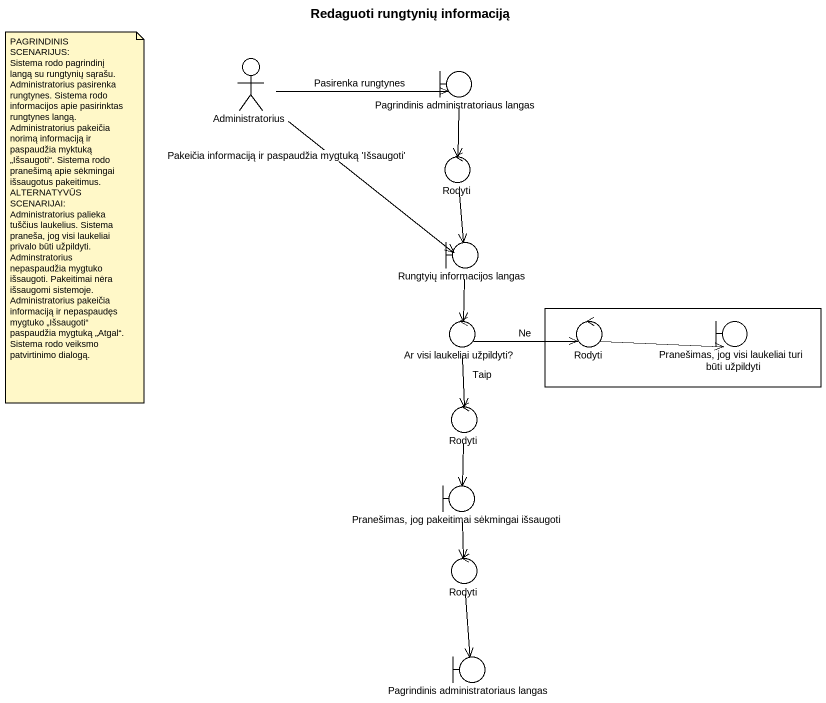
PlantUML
@startuml
title Redaguoti rungtynių informaciją
actor Administratorius
boundary "Pagrindinis administratoriaus langas" as Pagrindinis
control Rodyti
boundary "Rungtyių informacijos langas" as Rungtyių_informacijos_langas
control "Ar visi laukeliai užpildyti?" as Ar_visi_laukeliai_užpildyti
rectangle " " as rectangle1 {
  control "Rodyti" as Rodyti_2
  boundary "Pranešimas, jog visi laukeliai turi būti užpildyti" as Pranešimas_jog_visi
}
control "Rodyti" as Rodyti_3
boundary "Pranešimas, jog pakeitimai sėkmingai išsaugoti" as Pranešimas_jog_pakeitimai
control "Rodyti" as Rodyti_4
boundary "Pagrindinis administratoriaus langas" as Pagrindinis_2
Administratorius -right-> Pagrindinis : Pasirenka rungtynes
Administratorius --> Rungtyių_informacijos_langas : Pakeičia informaciją ir paspaudžia mygtuką 'Išsaugoti'
Pagrindinis --> Rodyti
Rodyti --> Rungtyių_informacijos_langas
Rungtyių_informacijos_langas --> Ar_visi_laukeliai_užpildyti
Ar_visi_laukeliai_užpildyti -right-> Rodyti_2 : Ne
Ar_visi_laukeliai_užpildyti --> Rodyti_3 : Taip
Rodyti_2 -right-> Pranešimas_jog_visi
Rodyti_3 --> Pranešimas_jog_pakeitimai
Pranešimas_jog_pakeitimai --> Rodyti_4
Rodyti_4 --> Pagrindinis_2
note as N1
  PAGRINDINIS SCENARIJUS:
  Sistema rodo pagrindinį langą su rungtynių sąrašu. Administratorius pasirenka rungtynes. Sistema rodo informacijos apie pasirinktas rungtynes langą. Administratorius pakeičia norimą informaciją ir paspaudžia myktuką „Išsaugoti“. Sistema rodo pranešimą apie sėkmingai išsaugotus pakeitimus.
  ALTERNATYVŪS SCENARIJAI:
  Administratorius palieka tuščius laukelius. Sistema praneša, jog visi laukeliai privalo būti užpildyti.
  Adminstratorius nepaspaudžia mygtuko išsaugoti. Pakeitimai nėra išsaugomi sistemoje.
  Administratorius pakeičia informaciją ir nepaspaudęs mygtuko „Išsaugoti“ paspaudžia mygtuką „Atgal“. Sistema rodo veiksmo patvirtinimo dialogą.
end note
@enduml
